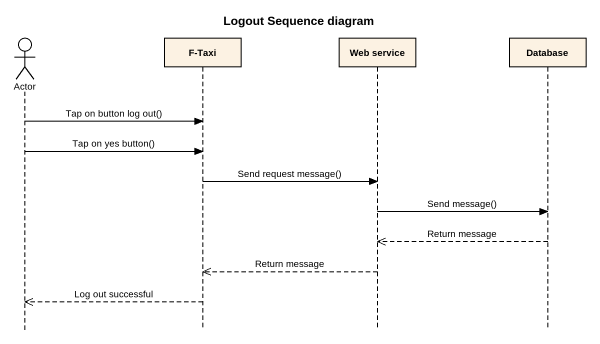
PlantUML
@startuml
title Logout Sequence diagram
hide footbox
actor "Actor" as Actor_
participant "F-Taxi" as F_Taxi
participant "Web service" as Web_service
participant "Database" as Database_

Actor_ -> F_Taxi : Tap on button log out()
Actor_ -> F_Taxi : Tap on yes button()
F_Taxi -> Web_service : Send request message()
Web_service -> Database_ : Send message()
Database_ -->> Web_service : Return message
Web_service -->> F_Taxi : Return message
F_Taxi -->> Actor_ : Log out successful
@enduml
